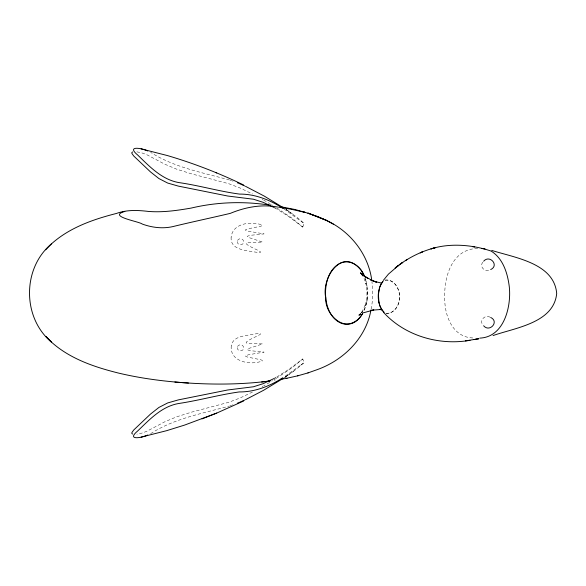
<?xml version="1.0" encoding="UTF-8"?>
<svg xmlns="http://www.w3.org/2000/svg" width="586" height="586" viewBox="0 0 586 586"><rect width="100%" height="100%" fill="white"/><g stroke="black" fill="none" stroke-linecap="round" stroke-linejoin="round"><path stroke-width="0.44" stroke-dasharray="2.93 2.2" d="M385.236 280.093C402.677 279.244 404.816 310.184 388.035 313.407M367.239 299.292L367.561 289.836M367.136 300.003L366.733 302.273M371.114 309.159C372.945 300.127 373.157 290.781 371.92 281.654M366.572 303.021L363.73 311.305C367.341 303.709 368.33 295.007 367.239 286.708M365.093 305.35L365.481 304.061C367.334 297.344 367.437 290.158 365.832 283.375L365.935 283.807L363.891 277.801M365.21 304.962L362.163 311.649M302.764 227.038L304.105 223.347L296.948 217.289L286.408 209.663M284.972 377.303L296.641 368.946L304.061 362.697L302.764 358.962M482.813 262.176C478.923 266.791 485.333 272.702 490.094 269.868M361.328 312.829L361.965 311.95M301.043 364.873L304.149 362.47M300.391 365.386L284.32 376.82M294.128 370.835L286.788 376M285.287 377.003L288.847 374.601M276.16 378.446L292.077 367.774L302.691 358.976L288.209 369.788L276.306 377.274M275.435 378.9L273.984 379.801M271.794 381.134L272.527 380.688M269.597 382.453L263.707 385.896M262.228 386.745L262.968 386.32M252.478 392.034L239.996 398.033L228.767 402.282L191.27 412.229L176.686 416.807L164.834 421.774L146.727 431.333L141.739 433.142L136.89 434.145M150.668 433.655C174.474 418.36 202.646 413.496 229.441 406.003M232.32 405.058L233.038 404.809M231.602 405.3L230.159 405.776M385.017 280.181C393.653 278.35 399.381 288.642 399.725 296.157M274.446 380.395L275.12 380.292M477.693 248.449C451.403 248.889 443.763 277.786 444.73 299.358C444.921 317.143 453.396 338.21 474.367 337.997M387.771 313.415L385.925 313.166M136.89 151.855L141.739 152.858L146.727 154.667L164.834 164.226L176.686 169.193L191.27 173.771L228.767 183.718L239.996 187.967L252.478 193.966M386.306 313.268C394.759 313.964 399.777 303.98 399.733 296.626M229.441 179.997C202.639 172.526 174.482 167.618 150.668 152.345M230.159 180.224L231.602 180.7M232.32 180.942L233.038 181.191M490.094 317.173C485.003 314.133 478.623 320.923 483.208 325.362M302.706 227.031L288.209 216.212L276.306 208.726M262.228 199.255L262.968 199.68M263.707 200.104L269.597 203.547M270.329 203.987L271.062 204.426M271.794 204.866L272.527 205.312M276.878 208.008L292.077 218.226L302.764 227.031M284.32 209.18L304.149 223.53M286.093 209.532L286.788 210M285.997 209.473L293.491 214.688M287.477 210.469L288.847 211.4M365.268 278.409L367.503 289.081M365.356 278.665L365.81 280.071M366.016 280.789L367.136 285.997M231.126 237.066C230.064 249.299 244.413 250.251 253.071 251.76C272.336 254.69 248.816 247.651 246.142 243.564L246.662 242.897L249.38 242.428L262.667 242.099L249.57 237.799L247.182 236.334L249.797 235.382L264.059 233.895L248.442 231.228L245.19 230.042L247.387 228.965L260.807 226.225L262.147 225.661L262.301 225.039C251.431 221.076 232.898 222.878 231.126 237.066M237.396 241.513C236.876 245.497 243.461 246.032 243.6 242.018C244.113 238.026 237.528 237.491 237.396 241.513M237.396 347.579C236.876 351.563 243.461 352.098 243.6 348.084C244.113 344.092 237.528 343.557 237.396 347.579M231.25 345.872C229.522 361.95 250.735 365.649 262.301 360.961L262.147 360.339L260.807 359.775L247.387 357.035L245.19 355.958L248.442 354.772L264.059 352.105L249.797 350.618L247.182 349.666L249.57 348.201L262.667 343.901L249.38 343.572L246.662 343.103L246.142 342.436C248.816 338.349 272.336 331.31 253.071 334.24C245.241 336.056 233.06 335.771 231.25 345.872M362.573 311.02L361.533 312.616L362.573 311.02M286.093 376.468L284.65 377.443L286.093 376.468"/><path stroke-width="0.88" d="M361.357 315.385C348.26 335.837 324.71 316.396 325.735 297.695C321.128 277.705 342.627 245.981 361.357 270.615M325.516 292.216C325.728 281.72 329.171 269.912 338.576 264.081M370.96 309.965C366.023 337.976 343.682 360.068 317.502 369.532L307.884 372.945M379.574 287.477L378.431 294.502L378.915 302.149M379.816 286.722L381.186 283.734L383.024 281.441M363.1 312.536L361.723 314.843M362.946 312.814C358.984 321.399 347.967 327.442 339.148 322.234M383.215 280.511L388.459 274.101L398.795 265.224L395.089 267.985M270.549 205.268C244.142 201.079 217.194 201.892 191.161 208.081C177.053 210.513 162.71 212.601 148.368 211.421C137.703 210.154 126.759 209.678 116.468 213.443C93.174 219.362 69.463 227.617 51.326 243.996C22.253 268.425 22.253 317.575 51.326 342.004C69.463 358.383 93.174 366.638 116.468 372.557L117.581 372.85C140.823 378.461 164.622 381.501 188.465 383.046M360.668 313.664L358.925 315.231L360.712 314.133M382.812 281.639C376.527 290.033 376.703 303.695 383.449 311.774M45.62 249.819L51.326 243.996M483.662 261.217C489.662 254.258 499.58 265.429 490.687 269.582M395.389 267.765L402.809 262.33L399.308 264.784C410.112 256.858 422.425 250.918 435.435 247.651L430.922 248.896C449.77 242.926 472.111 244.611 491.09 251.072C503.154 258.463 507.652 273.494 509.293 286.766C511.439 306.646 504.077 337.14 479.795 338.115M283.287 378.322L263.619 390.269L245.505 399.696M405.322 260.697L407.27 259.459M282.913 377.699C269.875 386.174 254.925 392.063 239.191 391.939C219.318 394.752 199.907 400.209 180.063 403.293C162.344 405.695 149.906 419.268 137.695 430.959C125.748 440.943 142.764 437.639 147.672 435.032M274.907 378.058L275.603 377.67M274.204 378.439L263.239 383.647L253.46 386.775L227.69 389.983L178.342 399.894L167.706 402.934L158.901 407.453L150.434 414.134L133.755 429.97L131.865 432.629L131.85 433.472L132.663 434.058M339.148 263.766C349.461 257.774 361.481 266.645 364.646 276.768M243.483 401.066L216.71 413.093L184.605 425.084L166.512 430.71L141.131 437.119M244.75 400.04L243.996 400.385M243.622 400.56L242.875 400.89M242.501 401.058L241.762 401.381M241.022 401.703L239.916 402.164M239.549 402.318L238.817 402.619M237.359 403.197L238.084 402.912M202.009 418.895L216.71 413.093M364.089 312.624L373.802 309.913L370.938 310.492L371.92 310.294M132.663 151.942L131.85 152.528L131.865 153.371L133.755 156.03L150.434 171.866L158.901 178.547L167.706 183.066L178.342 186.106L227.69 196.017L253.46 199.225L263.239 202.353L274.204 207.561M297.615 375.853L308.214 372.85M124.825 211.458C106.967 216.41 139.226 221.42 142.251 224.05C151.942 227.58 162.527 228.914 172.672 226.636C191.827 221.962 211.128 217.911 230.313 213.363C245.263 207.173 261.437 204.06 277.61 207.041M493.06 335.558C515.372 327.699 553.799 322.981 556.7 293.491C554.107 263.063 514.684 257.774 491.793 250.412M286.451 378.344L298.04 375.758M476.586 339.148L474.111 339.587L478.813 338.752L465.365 340.906M280.35 379.391L287.001 378.241M372.872 310.104L380.189 309.555L379.384 309.423L382.035 309.906M261.642 382.006L270.168 380.929C238.583 385.083 206.543 384.768 174.855 382.006M470.053 340.298C439.112 345.769 404.816 335.829 383.537 312.353M481.392 248.449L485.062 248.918M381.112 283.016L373.626 281.17L376.732 282.284L370.403 279.734L373.465 281.097L364.895 276.526L367.876 278.394M278.533 207.158L290.942 209.195L305.46 212.513L295.183 209.532L281.28 206.836M472.558 246.684L474.741 246.992M147.672 150.968C142.764 148.361 125.748 145.057 137.695 155.041C150.045 166.988 162.849 180.649 180.898 182.883C200.588 185.865 219.809 191.454 239.542 194.098C255.166 193.951 269.963 199.943 282.913 208.301M141.131 148.881L167.325 155.539C193.461 163.238 218.959 173.053 243.483 184.934M302.83 211.561L317.502 216.468L325.926 220.168L308.214 213.15M307.884 213.055L325.926 220.168M237.359 182.803L238.084 183.088M216 172.621L216.71 172.907M238.817 183.381L239.549 183.682M239.916 183.836L241.022 184.297M241.762 184.619L242.501 184.942M242.875 185.11L243.622 185.44M243.996 185.616L244.75 185.96M245.505 186.304L264.359 196.149L283.99 208.14M333.507 224.248L325.765 220.08C349.791 230.913 368.176 253.701 371.736 280.035M274.907 207.942L275.603 208.33M490.687 317.458C499.58 321.619 489.662 332.782 483.662 325.823M338.576 321.919C328.944 315.927 325.56 303.738 325.508 293M364.895 276.526L366.089 277.273L364.272 276.05M384.16 312.323L381.559 309.54L379.875 305.929M363.84 275.786L360.632 273.091L363.122 275.977L361.423 273.669L362.653 275.486M51.326 342.004L45.913 336.445L51.033 341.711M361.958 274.299L360.595 272.886L361.914 274.343L361.423 273.669M361.723 271.157L364.595 276.629M379.757 305.562L378.988 302.537M422.316 251.943L420.206 252.844L422.25 251.98"/></g></svg>
